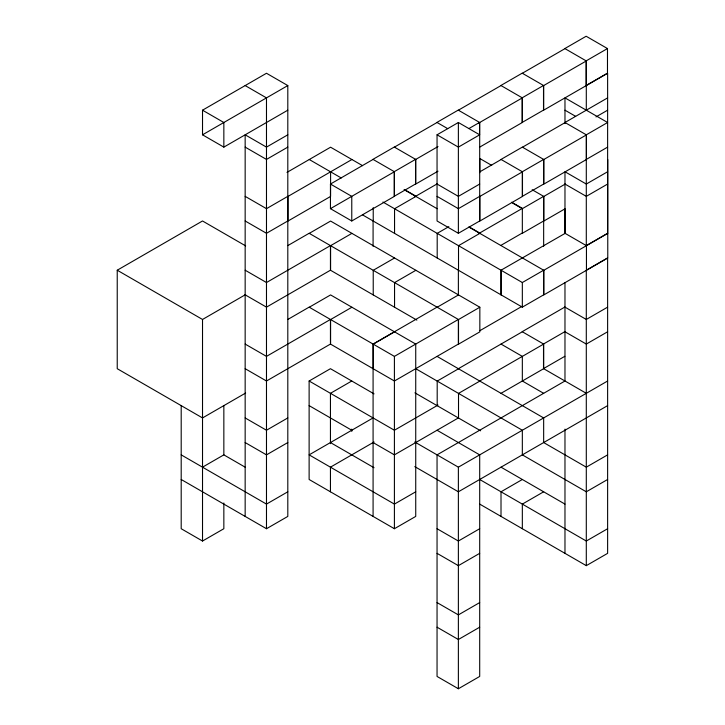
<?xml version="1.0" encoding="UTF-8"?>
<svg xmlns="http://www.w3.org/2000/svg" width="725" height="725" viewBox="0 0 725 725"><rect width="100%" height="100%" fill="white"/><g stroke="black" fill="none" stroke-linecap="round" stroke-linejoin="round"><path stroke-width="1.09" d="M287.807 110.191L223.844 147.121L202.52 134.814L202.52 110.191L266.483 73.261L287.807 85.568L287.807 516.418L266.483 528.724L181.196 479.488M202.52 134.814L287.807 85.568M287.807 134.814L266.483 147.121L245.159 134.814L245.159 516.418M287.807 147.121L266.483 159.427L245.159 147.121M245.648 393.032L202.52 417.935L117.233 368.699L117.233 270.217L202.52 220.98L245.648 245.884M286.982 172.387L330.591 147.202L362.572 165.672M287.807 196.357L266.483 208.673L245.159 196.357M351.915 159.518L287.952 196.439L287.952 221.062L330.591 196.439L330.591 171.825M438.018 146.559L415.733 159.427L394.264 147.039L372.949 159.346L394.409 171.734L394.409 196.357L351.77 220.98L330.446 208.664L330.446 184.05L373.085 159.427M394.409 147.121L437.048 122.498M458.372 110.191L501.011 85.568M522.335 73.261L564.974 48.638M287.807 220.98L266.483 233.287L245.159 220.98M437.048 134.805L458.372 122.498L479.696 134.805L458.372 147.121L437.048 134.805L437.048 220.98L458.372 233.287L479.696 220.98L479.696 122.498L458.227 110.109L436.912 122.416L447.715 128.651M468.894 128.57L479.551 122.416L479.551 134.723M607.478 48.557L586.153 60.873L586.153 85.487L607.478 73.18L607.478 48.557L586.153 36.25L564.838 48.557L586.298 60.954L586.298 110.191M330.446 208.664L394.409 171.734M478.727 123.06L522.335 97.884L522.335 122.498L479.696 147.121M522.335 97.884L500.875 85.487L522.19 73.18L543.659 85.568L586.298 60.954M287.807 245.603L309.122 233.287L458.517 319.544L479.841 307.228L479.841 331.851L458.517 344.157L458.517 319.544M309.267 233.368L330.591 221.062L479.841 307.228M438.018 171.182L415.733 184.05L415.733 159.427M414.908 196.72L437.193 183.851M117.233 270.217L202.52 319.462L245.648 294.558M351.915 233.368L330.591 245.684L330.591 270.298L416.848 320.097M415.878 196.439L394.554 208.755L394.554 233.368M607.623 97.884L564.974 122.498L586.443 134.895L586.443 159.509L543.804 184.132L543.804 159.509L586.443 134.895M479.841 171.825L501.156 159.509M522.48 147.202L565.119 122.579M479.696 184.05L458.372 196.357L437.048 184.05M595.995 116.906L607.623 110.191M479.696 196.357L458.372 208.664L437.048 196.357M522.48 171.825L479.841 196.439L479.841 221.062L522.48 196.439L522.48 171.825L501.011 159.427L522.335 147.121L543.804 159.509M287.807 319.462L309.122 307.146L394.409 356.383L458.372 319.453L458.372 344.076L394.409 381.006L330.591 344.157L330.591 319.544L351.915 307.228M309.267 307.228L330.591 294.921L415.733 344.076L415.733 516.418L394.409 528.724L309.122 479.488L309.122 381.006L330.446 368.699L374.055 393.874M394.554 257.991L373.23 270.298L373.23 294.921M448.829 226.653L437.193 233.368L437.193 257.991M586.298 159.427L607.623 147.121M478.727 233.568L522.335 208.392L522.335 233.287L543.659 220.98M415.878 270.298L394.554 282.614L394.554 307.228M479.841 233.368L458.517 245.684L458.517 270.298M532.168 189.733L543.804 196.439L565.119 184.132M607.623 171.743L586.298 184.05L564.974 171.743L564.974 233.287L586.443 245.684L586.443 270.298M501.011 245.313L522.335 233.006M607.623 184.05L586.298 196.357L564.974 184.05M437.048 307.146L373.085 344.076L373.085 516.418M394.554 331.851L373.23 344.157L373.23 368.78M437.193 307.228L458.517 294.921M202.52 467.172L223.844 454.865L245.159 467.172M287.807 417.935L266.483 430.242L245.159 417.935M351.77 381.006L330.446 393.322L330.446 443.673M382.927 202.039L522.335 282.523L543.659 270.217L543.659 294.839L522.335 307.146L362.572 214.908M469.175 227.215L543.804 270.298L607.768 233.368M479.941 330.645L522.091 306.303M287.807 442.558L266.483 454.865L245.159 442.558M564.838 307.065L522.19 331.688L543.659 344.076L543.659 368.699L501.011 393.322M373.085 417.935L309.122 454.865L394.409 504.102L415.733 491.795M458.372 368.699L522.335 331.769M458.517 368.78L437.193 381.087L437.193 405.71M564.838 331.688L543.514 343.994L543.514 368.617L564.838 356.301M181.196 405.628L181.196 528.724L202.52 541.031L223.844 528.724L223.844 502.987M287.807 491.795L266.483 504.102L181.196 454.865M374.055 441.996L330.446 467.172L330.446 491.795M438.018 405.067L394.409 430.242L309.122 381.006M479.696 381.006L543.659 344.076M607.623 307.146L586.298 319.453L564.974 307.146M479.841 381.087L458.517 393.403L458.517 418.017M458.372 417.935L394.409 454.865L373.085 442.558M607.623 331.769L586.298 344.076L564.974 331.769M414.763 441.996L458.372 467.172L607.623 381.006M607.623 405.628L458.372 491.795L414.763 466.619M522.335 479.488L501.011 491.795L501.011 516.418M479.696 528.724L458.372 541.031L437.048 528.724M543.659 491.795L522.335 504.102L522.335 528.724M607.623 454.865L586.298 467.172L543.659 442.558L543.659 417.935L437.048 356.392M479.696 553.338L458.372 565.654L437.048 553.338M607.623 479.488L586.298 491.795L522.335 454.865L522.335 430.242L415.878 368.78M479.696 602.584L458.372 614.891L437.048 602.584M607.623 528.724L586.298 541.031L479.696 479.488M479.696 627.197L458.372 639.513L437.048 627.197M586.298 565.654L607.623 553.347L607.623 257.91L586.298 270.217L586.298 565.654L479.696 504.102M564.974 282.523L564.974 381.006L437.048 454.865L437.048 676.443L458.372 688.75L479.696 676.443L479.696 454.865L437.048 430.251M564.974 110.191L575.641 116.344M479.941 158.585L491.704 165.382M511.678 202.23L522.335 208.392M512.647 203.073L522.335 208.673L543.659 196.357L543.659 246.31M245.159 85.568L266.483 97.884L266.483 528.724M404.242 189.452L415.878 196.158M469.03 226.852L479.696 233.006M404.242 189.733L437.193 208.755M309.267 159.518L341.248 177.978M202.52 110.191L223.844 122.498L223.844 147.121M330.446 184.05L351.77 196.357L351.77 220.98M501.011 344.076L522.335 356.383L522.335 381.006L543.659 393.322M543.659 368.699L586.298 393.312M245.159 270.217L266.483 282.532L330.446 245.603L330.446 270.217L266.483 307.146L245.159 294.839M414.908 392.841L480.666 430.804M501.011 467.172L564.974 504.102M245.159 344.076L266.483 356.383L330.446 319.462L330.446 344.076L266.483 381.006L245.159 368.699M309.122 405.628L351.77 430.251M330.446 442.558L374.055 467.734M607.768 159.518L607.768 257.991L543.804 294.921L543.804 270.298M564.974 123.622L564.974 97.884L607.623 122.498L586.298 134.814L586.298 245.594L607.623 233.287L607.623 73.261L543.659 110.191L543.659 85.568M564.974 429.127L564.974 553.347M543.804 196.439L543.804 221.062L565.119 208.755L565.119 233.368L501.011 270.217L501.011 294.839M522.335 282.523L522.335 307.146M501.156 270.298L501.156 294.921M479.841 159.228L479.841 172.659M458.372 122.498L458.372 233.287M458.372 269.519L458.372 295.555M458.372 467.172L458.372 688.75M394.409 356.383L394.409 528.724M373.23 207.631L373.23 221.062M373.085 220.282L373.085 246.31M351.77 429.127L351.77 431.366M223.844 405.628L223.844 454.865M202.52 319.462L202.52 541.031M415.588 159.346L394.264 171.653L394.264 196.276L415.588 183.969L415.588 159.346M543.514 85.487L522.19 97.802L522.19 122.416L543.514 110.109L543.514 85.487M543.659 159.427L522.335 171.734L522.335 196.357L543.659 184.05L543.659 159.427"/></g></svg>
